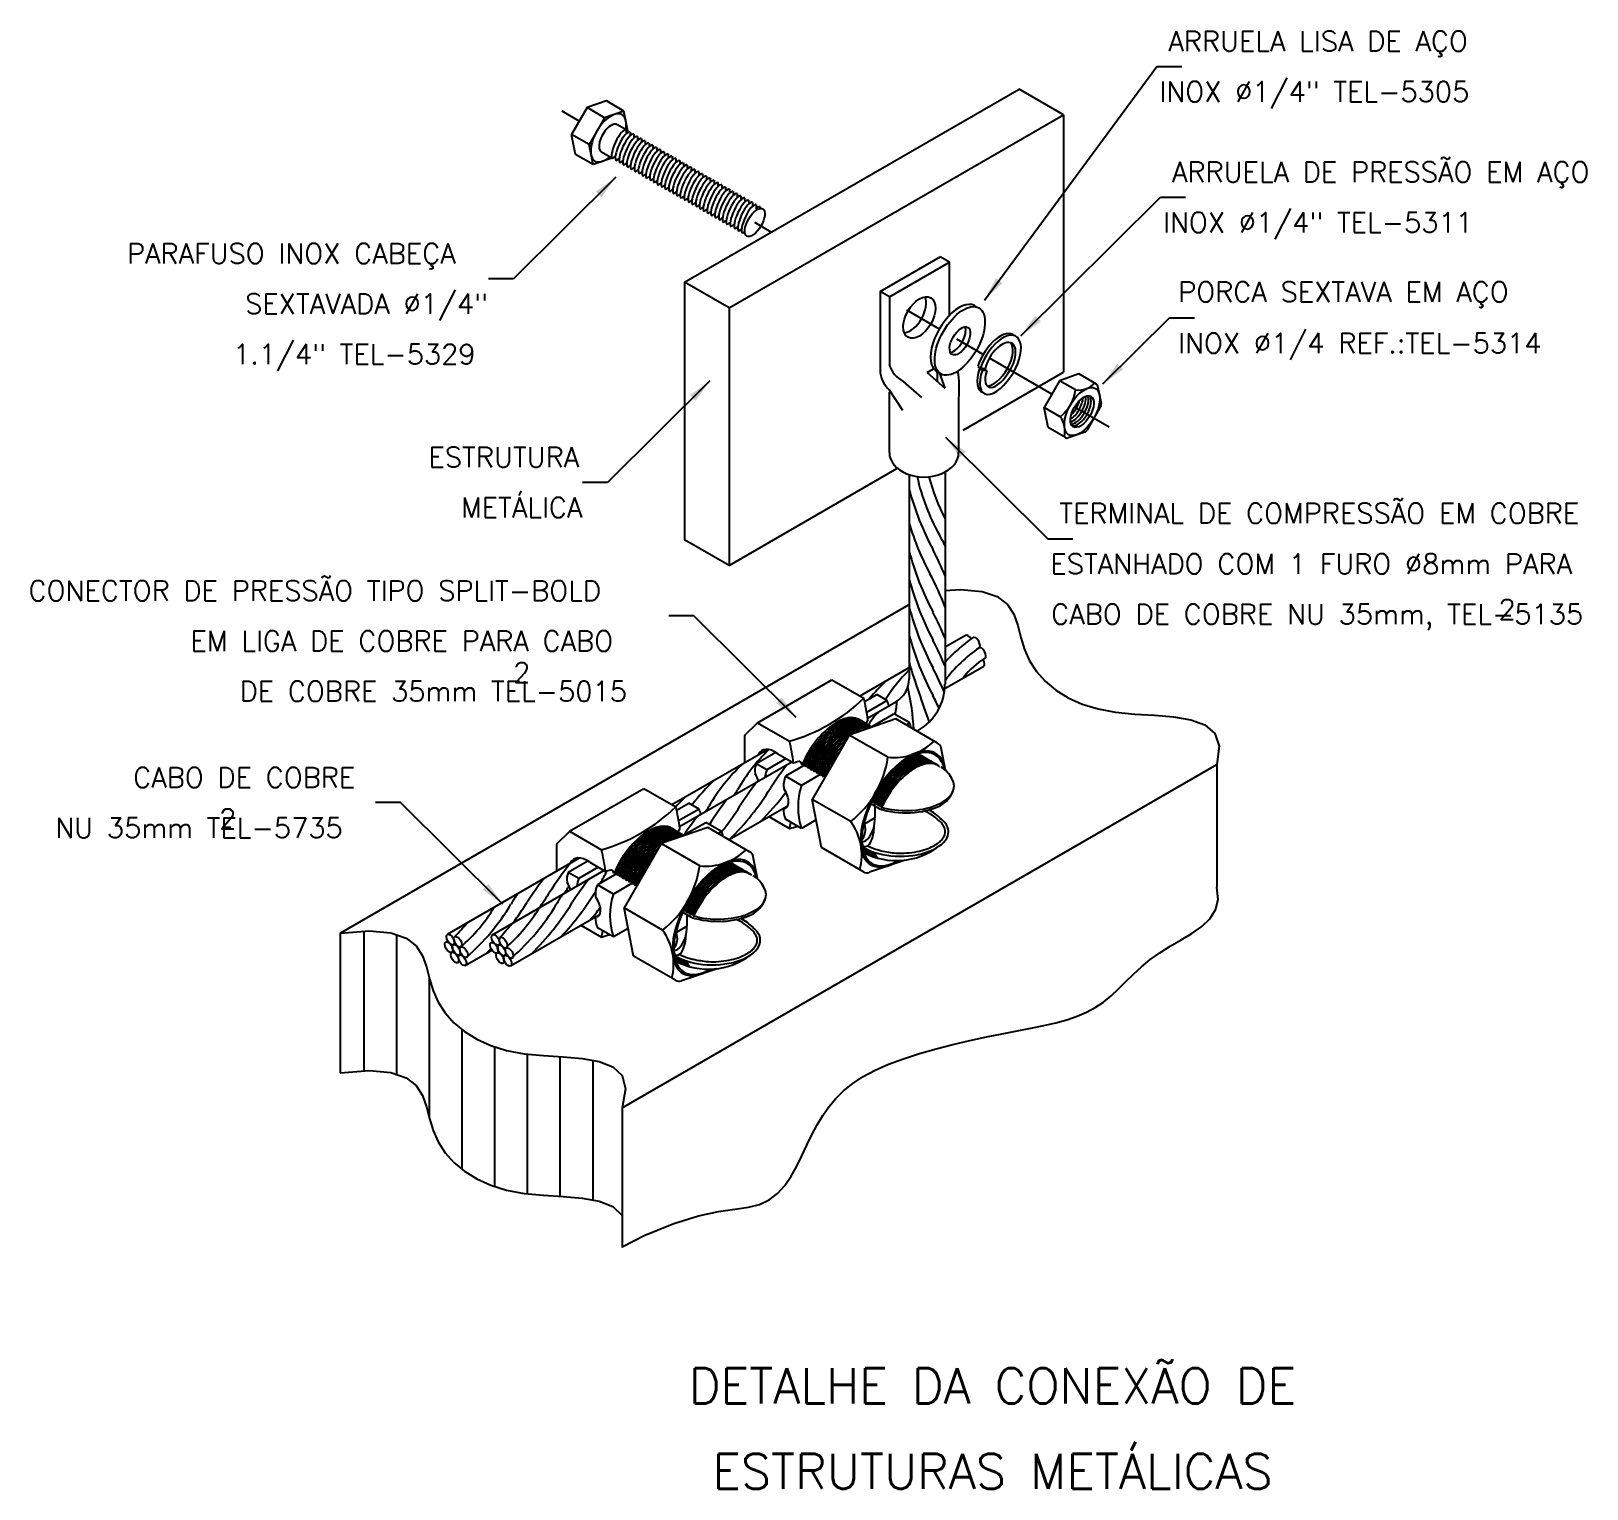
# Model space of a CAD drawing. Header units: millimetres. Extents: x -5480 to -5464.5, y -4632.8 to -4618.3.
import ezdxf
from ezdxf.enums import TextEntityAlignment as Align

# ---------------------------------------------------------------- set-up
doc = ezdxf.new("R2010")
doc.units = ezdxf.units.MM
doc.header["$LTSCALE"] = 10
doc.linetypes.add('DASHDOT2', pattern=[0.5, 0.25, -0.125, 0, -0.125])
doc.layers.add('Termotécnica', color=7, linetype='Continuous')
doc.styles.add('r140', font='romans.shx')
doc.styles.add('r80', font='romans.shx')

msp = doc.modelspace()

# ---------------------------------------------------------------- linework, layer by layer
at = {"layer": 'Termotécnica', "color": 2}
for p, q in [((-5470.528, -4620.957), (-5468.814, -4618.63)), ((-5468.814, -4618.63), (-5468.564, -4618.63)), ((-5473.516, -4620.778), (-5470.185, -4618.855)), ((-5469.741, -4619.111), (-5470.185, -4618.855)), ((-5474.486, -4619.04), (-5474.64, -4619.307)), ((-5474.294, -4618.974), (-5474.486, -4619.04)), ((-5474.312, -4619.141), (-5474.486, -4619.04)), ((-5474.119, -4619.074), (-5474.312, -4619.141)), ((-5474.119, -4619.074), (-5474.294, -4618.974)), ((-5474.081, -4619.274), (-5474.119, -4619.074)), ((-5473.072, -4621.034), (-5469.741, -4619.111)), ((-5469.741, -4619.111), (-5469.741, -4621.675)), ((-5474.312, -4619.141), (-5474.465, -4619.407)), ((-5474.097, -4619.261), (-5474.183, -4619.211)), ((-5474.096, -4619.261), (-5474.096, -4619.299)), ((-5474.081, -4619.274), (-5474.095, -4619.298)), ((-5474.465, -4619.407), (-5474.64, -4619.307)), ((-5474.601, -4619.507), (-5474.64, -4619.307)), ((-5474.427, -4619.607), (-5474.465, -4619.407)), ((-5474.058, -4619.283), (-5474.058, -4619.321)), ((-5474.02, -4619.305), (-5474.02, -4619.343)), ((-5473.983, -4619.327), (-5473.983, -4619.365)), ((-5473.945, -4619.349), (-5473.945, -4619.387)), ((-5473.907, -4619.371), (-5473.907, -4619.409)), ((-5473.869, -4619.393), (-5473.869, -4619.431)), ((-5473.831, -4619.415), (-5473.831, -4619.453)), ((-5474.427, -4619.607), (-5474.601, -4619.507)), ((-5474.239, -4619.542), (-5474.427, -4619.607)), ((-5474.232, -4619.547), (-5474.341, -4619.484)), ((-5474.232, -4619.547), (-5474.205, -4619.526)), ((-5474.195, -4619.569), (-5474.167, -4619.548)), ((-5474.157, -4619.591), (-5474.129, -4619.57)), ((-5473.793, -4619.437), (-5473.793, -4619.475)), ((-5473.755, -4619.459), (-5473.754, -4619.497)), ((-5473.717, -4619.48), (-5473.716, -4619.519)), ((-5473.679, -4619.502), (-5473.678, -4619.541)), ((-5473.64, -4619.525), (-5473.64, -4619.563)), ((-5473.602, -4619.547), (-5473.602, -4619.585)), ((-5473.564, -4619.568), (-5473.564, -4619.607)), ((-5474.2, -4619.733), (-5475.218, -4620.745)), ((-5474.12, -4619.613), (-5474.092, -4619.592)), ((-5474.081, -4619.635), (-5474.054, -4619.614)), ((-5474.044, -4619.657), (-5474.016, -4619.636)), ((-5474.005, -4619.679), (-5473.977, -4619.658)), ((-5473.964, -4619.699), (-5473.936, -4619.678)), ((-5473.926, -4619.721), (-5473.898, -4619.7)), ((-5473.888, -4619.744), (-5473.86, -4619.722)), ((-5473.526, -4619.59), (-5473.526, -4619.629)), ((-5473.488, -4619.612), (-5473.488, -4619.651)), ((-5473.45, -4619.634), (-5473.45, -4619.673)), ((-5473.412, -4619.656), (-5473.412, -4619.695)), ((-5473.374, -4619.678), (-5473.374, -4619.717)), ((-5473.336, -4619.7), (-5473.335, -4619.739)), ((-5473.298, -4619.722), (-5473.297, -4619.761)), ((-5473.85, -4619.766), (-5473.822, -4619.744)), ((-5473.812, -4619.787), (-5473.785, -4619.766)), ((-5473.777, -4619.811), (-5473.749, -4619.79)), ((-5473.738, -4619.832), (-5473.711, -4619.812)), ((-5473.701, -4619.855), (-5473.673, -4619.833)), ((-5473.663, -4619.877), (-5473.635, -4619.855)), ((-5473.621, -4619.897), (-5473.593, -4619.875)), ((-5473.26, -4619.744), (-5473.259, -4619.783)), ((-5473.221, -4619.766), (-5473.221, -4619.805)), ((-5473.183, -4619.787), (-5473.183, -4619.827)), ((-5473.145, -4619.809), (-5473.145, -4619.849)), ((-5473.107, -4619.831), (-5473.107, -4619.871)), ((-5473.069, -4619.853), (-5473.069, -4619.893)), ((-5473.031, -4619.875), (-5473.031, -4619.915)), ((-5473.583, -4619.919), (-5473.555, -4619.897)), ((-5473.546, -4619.941), (-5473.517, -4619.92)), ((-5473.507, -4619.963), (-5473.479, -4619.942)), ((-5473.469, -4619.984), (-5473.442, -4619.963)), ((-5473.431, -4620.006), (-5473.404, -4619.985)), ((-5473.393, -4620.028), (-5473.366, -4620.007)), ((-5473.355, -4620.05), (-5473.327, -4620.029)), ((-5473.317, -4620.072), (-5473.289, -4620.051)), ((-5472.993, -4619.897), (-5472.993, -4619.937)), ((-5472.955, -4619.919), (-5472.955, -4619.959)), ((-5472.917, -4619.941), (-5472.916, -4619.981)), ((-5472.877, -4619.961), (-5472.876, -4620)), ((-5472.84, -4619.984), (-5472.84, -4620.024)), ((-5472.802, -4620.005), (-5472.802, -4620.045)), ((-5472.764, -4620.027), (-5472.764, -4620.041)), ((-5470.167, -4621.313), (-5468.777, -4619.932)), ((-5468.777, -4619.932), (-5468.527, -4619.932)), ((-5473.279, -4620.094), (-5473.251, -4620.073)), ((-5473.241, -4620.116), (-5473.213, -4620.095)), ((-5473.202, -4620.138), (-5473.175, -4620.117)), ((-5473.165, -4620.161), (-5473.137, -4620.139)), ((-5473.127, -4620.183), (-5473.099, -4620.161)), ((-5473.088, -4620.205), (-5473.061, -4620.183)), ((-5473.048, -4620.225), (-5473.02, -4620.203)), ((-5473.01, -4620.247), (-5472.982, -4620.225)), ((-5472.974, -4620.269), (-5472.946, -4620.248)), ((-5472.936, -4620.291), (-5472.923, -4620.281)), ((-5475.218, -4620.745), (-5475.468, -4620.745)), ((-5473.516, -4620.778), (-5473.516, -4623.342)), ((-5473.072, -4621.034), (-5473.516, -4620.778)), ((-5473.072, -4621.034), (-5473.072, -4623.598)), ((-5469.349, -4621.789), (-5468.688, -4621.132)), ((-5468.688, -4621.132), (-5468.438, -4621.132)), ((-5470.742, -4622.253), (-5469.741, -4621.675)), ((-5470.594, -4621.616), (-5470.566, -4621.632)), ((-5470.577, -4621.637), (-5470.55, -4621.653)), ((-5470.577, -4621.637), (-5470.534, -4621.641)), ((-5470.566, -4621.632), (-5470.523, -4621.636)), ((-5470.55, -4621.653), (-5470.507, -4621.657)), ((-5470.534, -4621.641), (-5470.507, -4621.657)), ((-5469.588, -4621.692), (-5469.781, -4621.759)), ((-5469.414, -4621.793), (-5469.588, -4621.692)), ((-5473.263, -4621.76), (-5474.281, -4622.772)), ((-5471.476, -4622.474), (-5471.476, -4621.872)), ((-5469.781, -4621.759), (-5469.934, -4622.025)), ((-5469.621, -4621.851), (-5469.781, -4621.759)), ((-5469.365, -4621.989), (-5469.399, -4621.814)), ((-5470.785, -4622.474), (-5470.785, -4621.932)), ((-5469.774, -4622.118), (-5469.934, -4622.025)), ((-5469.896, -4622.225), (-5469.934, -4622.025)), ((-5469.369, -4622.01), (-5469.511, -4622.256)), ((-5470.916, -4622.321), (-5469.898, -4623.333)), ((-5469.722, -4622.326), (-5469.896, -4622.225)), ((-5469.528, -4622.27), (-5469.696, -4622.328)), ((-5473.072, -4623.598), (-5471.401, -4622.634)), ((-5470.921, -4622.662), (-5470.921, -4624.779)), ((-5474.281, -4622.772), (-5474.531, -4622.772)), ((-5471.279, -4622.696), (-5471.279, -4624.726)), ((-5473.072, -4623.598), (-5473.516, -4623.342)), ((-5469.898, -4623.333), (-5469.648, -4623.333)), ((-5476.946, -4627.258), (-5471.279, -4623.986)), ((-5473.423, -4624.1), (-5473.673, -4624.1)), ((-5472.405, -4625.112), (-5473.423, -4624.1)), ((-5470.921, -4624.409), (-5470.717, -4624.291)), ((-5471.768, -4624.898), (-5471.279, -4624.616)), ((-5470.923, -4624.823), (-5470.536, -4624.6)), ((-5472.788, -4625.164), (-5472.048, -4624.737)), ((-5472.048, -4624.737), (-5471.73, -4624.92)), ((-5471.693, -4625.118), (-5471.413, -4624.957)), ((-5472.917, -4625.291), (-5472.786, -4625.162)), ((-5471.69, -4625.136), (-5471.71, -4625.173)), ((-5472.917, -4625.294), (-5472.917, -4625.562)), ((-5472.788, -4625.164), (-5472.47, -4625.348)), ((-5471.202, -4625.249), (-5471.188, -4625.241)), ((-5473.641, -4625.979), (-5472.688, -4625.43)), ((-5472.587, -4625.473), (-5472.43, -4625.563)), ((-5474.135, -4628.998), (-5468.214, -4625.579)), ((-5473.565, -4626.199), (-5472.447, -4625.554)), ((-5472.355, -4625.56), (-5472.378, -4625.547)), ((-5472.345, -4625.582), (-5472.355, -4625.56)), ((-5472.324, -4625.578), (-5472.345, -4625.582)), ((-5472.315, -4625.6), (-5472.324, -4625.578)), ((-5472.294, -4625.596), (-5472.315, -4625.6)), ((-5472.284, -4625.618), (-5472.294, -4625.596)), ((-5472.263, -4625.614), (-5472.284, -4625.618)), ((-5472.254, -4625.636), (-5472.263, -4625.614)), ((-5468.214, -4625.579), (-5468.214, -4626.801)), ((-5472.233, -4625.632), (-5472.254, -4625.636)), ((-5472.223, -4625.654), (-5472.233, -4625.632)), ((-5472.202, -4625.65), (-5472.223, -4625.654)), ((-5472.192, -4625.671), (-5472.202, -4625.65)), ((-5472.171, -4625.668), (-5472.192, -4625.671)), ((-5472.162, -4625.689), (-5472.171, -4625.668)), ((-5472.141, -4625.686), (-5472.162, -4625.689)), ((-5472.131, -4625.707), (-5472.141, -4625.686)), ((-5472.116, -4625.704), (-5472.131, -4625.707)), ((-5474.66, -4626.245), (-5473.92, -4625.818)), ((-5473.92, -4625.818), (-5473.603, -4626.001)), ((-5476.344, -4625.959), (-5476.594, -4625.959)), ((-5475.326, -4626.971), (-5476.344, -4625.959)), ((-5473.071, -4626.328), (-5472.484, -4625.989)), ((-5471.575, -4626.021), (-5471.67, -4625.965)), ((-5471.647, -4625.959), (-5471.654, -4625.943)), ((-5471.626, -4625.955), (-5471.647, -4625.959)), ((-5471.616, -4625.977), (-5471.626, -4625.955)), ((-5471.596, -4625.973), (-5471.616, -4625.977)), ((-5471.585, -4625.993), (-5471.596, -4625.973)), ((-5471.565, -4625.991), (-5471.585, -4625.993)), ((-5471.556, -4626.004), (-5471.565, -4625.991)), ((-5474.789, -4626.372), (-5474.659, -4626.243)), ((-5474.66, -4626.245), (-5474.343, -4626.429)), ((-5473.562, -4626.216), (-5473.583, -4626.254)), ((-5472.675, -4626.099), (-5472.47, -4626.218)), ((-5474.79, -4626.375), (-5474.79, -4626.643)), ((-5471.727, -4626.41), (-5471.744, -4626.4)), ((-5471.68, -4626.398), (-5471.693, -4626.39)), ((-5475.877, -4627.271), (-5474.562, -4626.511)), ((-5474.459, -4626.554), (-5474.303, -4626.644)), ((-5475.427, -4627.275), (-5474.319, -4626.635)), ((-5474.227, -4626.641), (-5474.25, -4626.628)), ((-5474.218, -4626.663), (-5474.227, -4626.641)), ((-5474.197, -4626.659), (-5474.218, -4626.663)), ((-5474.187, -4626.681), (-5474.197, -4626.659)), ((-5474.166, -4626.677), (-5474.187, -4626.681)), ((-5474.156, -4626.699), (-5474.166, -4626.677)), ((-5474.136, -4626.695), (-5474.157, -4626.699)), ((-5474.126, -4626.717), (-5474.136, -4626.695)), ((-5474.105, -4626.713), (-5474.126, -4626.717)), ((-5474.095, -4626.735), (-5474.105, -4626.713)), ((-5474.075, -4626.731), (-5474.096, -4626.735)), ((-5474.065, -4626.752), (-5474.074, -4626.731)), ((-5474.044, -4626.749), (-5474.065, -4626.752)), ((-5474.034, -4626.77), (-5474.044, -4626.749)), ((-5474.013, -4626.767), (-5474.034, -4626.77)), ((-5474.003, -4626.788), (-5474.013, -4626.767)), ((-5473.988, -4626.785), (-5474.003, -4626.788)), ((-5475.248, -4627.585), (-5474.357, -4627.07)), ((-5473.447, -4627.102), (-5473.542, -4627.046)), ((-5473.52, -4627.04), (-5473.527, -4627.024)), ((-5473.499, -4627.036), (-5473.52, -4627.04)), ((-5473.489, -4627.058), (-5473.499, -4627.036)), ((-5473.468, -4627.054), (-5473.489, -4627.058)), ((-5473.458, -4627.074), (-5473.468, -4627.054)), ((-5473.437, -4627.072), (-5473.458, -4627.074)), ((-5473.428, -4627.085), (-5473.437, -4627.072)), ((-5476.946, -4627.258), (-5476.946, -4628.649)), ((-5474.548, -4627.18), (-5474.343, -4627.299)), ((-5475.699, -4627.58), (-5475.434, -4627.428)), ((-5473.599, -4627.491), (-5473.616, -4627.481)), ((-5473.552, -4627.479), (-5473.566, -4627.471)), ((-5474.135, -4628.998), (-5474.135, -4630.388))]:
    msp.add_line(p, q, dxfattribs=at)
at = {"layer": 'Termotécnica', "color": 1, "linetype": 'DASHDOT2'}
for p, q in [((-5474.564, -4619.175), (-5474.733, -4619.077)), ((-5472.652, -4620.279), (-5472.816, -4620.184)), ((-5470.978, -4621.246), (-5471.302, -4621.058)), ((-5470.541, -4621.497), (-5470.804, -4621.345)), ((-5469.858, -4621.892), (-5470.479, -4621.533)), ((-5469.288, -4622.221), (-5469.633, -4622.022))]:
    msp.add_line(p, q, dxfattribs=at)
at = {"layer": 'Termotécnica', "color": 2, "ltscale": 1.6}
for p, q in [((-5471.569, -4620.872), (-5470.969, -4620.526)), ((-5471.476, -4620.925), (-5470.877, -4620.579)), ((-5470.877, -4620.579), (-5470.969, -4620.526)), ((-5470.877, -4621.109), (-5470.877, -4620.579)), ((-5471.476, -4620.925), (-5471.569, -4620.872)), ((-5471.569, -4620.872), (-5471.569, -4621.652)), ((-5471.476, -4620.925), (-5471.476, -4621.599)), ((-5471.101, -4621.679), (-5471.035, -4621.641)), ((-5471.101, -4621.679), (-5470.925, -4621.833)), ((-5470.98, -4621.679), (-5470.925, -4621.833)), ((-5471.479, -4621.85), (-5471.344, -4622.051)), ((-5471.338, -4621.766), (-5471.156, -4621.926))]:
    msp.add_line(p, q, dxfattribs=at)
at = {"layer": 'Termotécnica', "color": 1}
for p, q in [((-5471.001, -4621.669), (-5471.001, -4621.766)), ((-5471.723, -4624.953), (-5471.602, -4624.883)), ((-5471.498, -4624.943), (-5471.702, -4625.061)), ((-5471.498, -4624.943), (-5471.602, -4624.883)), ((-5471.413, -4625.127), (-5471.875, -4625.287)), ((-5471.655, -4625.204), (-5471.432, -4625.075)), ((-5471.273, -4625.166), (-5471.432, -4625.075)), ((-5470.996, -4625.367), (-5471.413, -4625.127)), ((-5471.875, -4625.287), (-5472.244, -4625.927)), ((-5471.492, -4625.508), (-5471.875, -4625.287)), ((-5471.273, -4625.166), (-5471.309, -4625.187)), ((-5472.605, -4625.461), (-5472.801, -4625.573)), ((-5470.918, -4625.635), (-5470.96, -4625.417)), ((-5472.697, -4625.634), (-5472.801, -4625.573)), ((-5472.502, -4625.521), (-5472.697, -4625.634)), ((-5472.32, -4625.587), (-5472.51, -4625.697)), ((-5472.351, -4625.789), (-5472.51, -4625.697)), ((-5472.165, -4625.681), (-5472.351, -4625.789)), ((-5471.861, -4626.148), (-5472.244, -4625.927)), ((-5472.152, -4626.407), (-5472.244, -4625.927)), ((-5473.596, -4626.034), (-5473.474, -4625.964)), ((-5473.37, -4626.024), (-5473.574, -4626.142)), ((-5473.37, -4626.024), (-5473.474, -4625.964)), ((-5471.619, -4625.995), (-5471.62, -4626.11)), ((-5473.285, -4626.208), (-5473.747, -4626.368)), ((-5473.528, -4626.285), (-5473.304, -4626.156)), ((-5473.146, -4626.247), (-5473.304, -4626.156)), ((-5472.868, -4626.448), (-5473.285, -4626.208)), ((-5473.146, -4626.247), (-5473.181, -4626.268)), ((-5472.351, -4626.216), (-5472.51, -4626.125)), ((-5472.205, -4626.132), (-5472.351, -4626.216)), ((-5471.725, -4626.171), (-5471.62, -4626.11)), ((-5473.747, -4626.368), (-5474.117, -4627.008)), ((-5473.364, -4626.589), (-5473.747, -4626.368)), ((-5471.742, -4626.347), (-5471.757, -4626.336)), ((-5474.478, -4626.542), (-5474.673, -4626.654)), ((-5472.79, -4626.716), (-5472.832, -4626.498)), ((-5471.735, -4626.648), (-5472.152, -4626.407)), ((-5471.32, -4626.532), (-5471.674, -4626.653)), ((-5474.569, -4626.715), (-5474.673, -4626.654)), ((-5474.375, -4626.602), (-5474.569, -4626.715)), ((-5474.193, -4626.668), (-5474.382, -4626.778)), ((-5474.224, -4626.87), (-5474.382, -4626.778)), ((-5474.038, -4626.762), (-5474.224, -4626.87)), ((-5474.024, -4627.488), (-5474.117, -4627.008)), ((-5473.734, -4627.229), (-5474.117, -4627.008)), ((-5473.492, -4627.076), (-5473.492, -4627.191)), ((-5476.71, -4627.241), (-5476.71, -4628.632)), ((-5476.385, -4627.275), (-5476.385, -4628.666)), ((-5474.224, -4627.297), (-5474.382, -4627.206)), ((-5474.077, -4627.213), (-5474.224, -4627.297)), ((-5473.598, -4627.252), (-5473.492, -4627.191)), ((-5473.615, -4627.428), (-5473.629, -4627.417)), ((-5473.607, -4627.729), (-5474.024, -4627.488)), ((-5473.192, -4627.613), (-5473.546, -4627.734)), ((-5476.059, -4627.698), (-5476.059, -4629.089)), ((-5475.733, -4628.217), (-5475.733, -4629.607)), ((-5475.408, -4628.389), (-5475.408, -4629.779)), ((-5475.082, -4628.463), (-5475.082, -4629.853)), ((-5474.756, -4628.488), (-5474.756, -4629.879)), ((-5474.43, -4628.525), (-5474.43, -4629.915))]:
    msp.add_line(p, q, dxfattribs=at)
at = {"layer": 'Termotécnica', "color": 2}
for points in [[(-5470.921, -4623.849), (-5470.766, -4623.838), (-5470.551, -4623.857), (-5470.401, -4623.909), (-5470.301, -4623.987), (-5470.238, -4624.085), (-5470.197, -4624.197), (-5470.166, -4624.315), (-5470.131, -4624.434), (-5470.08, -4624.548), (-5470.011, -4624.654), (-5469.924, -4624.751), (-5469.819, -4624.839), (-5469.696, -4624.915), (-5469.556, -4624.978), (-5469.398, -4625.027), (-5469.223, -4625.06), (-5469.032, -4625.079), (-5468.836, -4625.09), (-5468.646, -4625.105), (-5468.475, -4625.134), (-5468.334, -4625.185), (-5468.236, -4625.27), (-5468.191, -4625.398), (-5468.214, -4625.579)], [(-5474.135, -4630.383), (-5473.917, -4630.271), (-5473.622, -4630.149), (-5473.378, -4630.074), (-5473.178, -4630.031), (-5473.014, -4630.008), (-5472.88, -4629.989), (-5472.768, -4629.962), (-5472.672, -4629.915), (-5472.589, -4629.851), (-5472.518, -4629.771), (-5472.455, -4629.679), (-5472.399, -4629.579), (-5472.347, -4629.475), (-5472.297, -4629.369), (-5472.248, -4629.266), (-5472.196, -4629.168), (-5472.14, -4629.075), (-5472.079, -4628.988), (-5472.009, -4628.906), (-5471.931, -4628.829), (-5471.84, -4628.756), (-5471.737, -4628.688), (-5471.618, -4628.625), (-5471.483, -4628.565), (-5471.335, -4628.51), (-5471.176, -4628.459), (-5471.011, -4628.411), (-5470.843, -4628.368), (-5470.674, -4628.328), (-5470.51, -4628.292), (-5470.352, -4628.26), (-5470.204, -4628.231), (-5470.067, -4628.205), (-5469.939, -4628.178), (-5469.82, -4628.151), (-5469.709, -4628.121), (-5469.607, -4628.087), (-5469.513, -4628.047), (-5469.426, -4628), (-5469.345, -4627.945), (-5469.269, -4627.882), (-5469.196, -4627.814), (-5469.122, -4627.742), (-5469.046, -4627.668), (-5468.966, -4627.595), (-5468.88, -4627.523), (-5468.784, -4627.454), (-5468.679, -4627.389), (-5468.569, -4627.327), (-5468.463, -4627.263), (-5468.366, -4627.194), (-5468.285, -4627.116), (-5468.229, -4627.027), (-5468.202, -4626.923), (-5468.214, -4626.801)], [(-5476.946, -4627.258), (-5476.654, -4627.237), (-5476.44, -4627.256), (-5476.289, -4627.308), (-5476.189, -4627.387), (-5476.126, -4627.485), (-5476.086, -4627.596), (-5476.055, -4627.715), (-5476.019, -4627.834), (-5475.968, -4627.948), (-5475.899, -4628.054), (-5475.812, -4628.151), (-5475.707, -4628.238), (-5475.585, -4628.314), (-5475.444, -4628.377), (-5475.287, -4628.426), (-5475.111, -4628.46), (-5474.921, -4628.478), (-5474.725, -4628.49), (-5474.536, -4628.506), (-5474.367, -4628.536), (-5474.23, -4628.589), (-5474.138, -4628.677), (-5474.102, -4628.81), (-5474.135, -4628.998)], [(-5476.946, -4628.649), (-5476.654, -4628.628), (-5476.44, -4628.647), (-5476.289, -4628.699), (-5476.189, -4628.777), (-5476.126, -4628.876), (-5476.086, -4628.987), (-5476.055, -4629.106), (-5476.019, -4629.225), (-5475.968, -4629.338), (-5475.899, -4629.445), (-5475.812, -4629.542), (-5475.707, -4629.629), (-5475.585, -4629.705), (-5475.444, -4629.768), (-5475.287, -4629.817), (-5475.111, -4629.85), (-5474.921, -4629.869), (-5474.725, -4629.881), (-5474.536, -4629.897), (-5474.367, -4629.926), (-5474.23, -4629.98), (-5474.135, -4630.071)]]:
    msp.add_lwpolyline(points, dxfattribs=at)
at = {"layer": 'Termotécnica', "color": 2, "ltscale": 1.6}
for centre, start, end in [((-5471.206, -4621.516), 197.037, 242.1272), ((-5471.286, -4621.643), 181.9565, 227.0468)]:
    msp.add_arc(centre, 0.283, start, end, dxfattribs=at)
at = {"layer": 'Termotécnica', "color": 2}
for centre, radius, start, end in [((-5471.801, -4621.832), 1.021, 354.3826, 9.5544), ((-5470.027, -4621.794), 0.41, 307.9752, 352.0031), ((-5469.595, -4621.614), 0.238, 263.8935, 314.4182), ((-5469.429, -4621.82), 0.0308, 10.8835, 60), ((-5469.396, -4621.994), 0.0308, 330, 10.8835), ((-5469.966, -4622.258), 0.238, 345.499, 36.1892), ((-5469.706, -4622.299), 0.0308, 240, 289.1154), ((-5469.538, -4622.241), 0.0308, 289.1154, 330), ((-5471.546, -4624.726), 0.267, 300, 360), ((-5471.455, -4624.779), 0.533, 300, 0), ((-5472.946, -4623.669), 1.745, 285.8241, 314.1759), ((-5473.482, -4625.355), 1.805, 6.9569, 13.9344), ((-5474.224, -4625.783), 1.807, 6.984, 13.9344), ((-5472.907, -4623.883), 1.746, 285.8241, 287.6369), ((-5471.1, -4625.842), 0.274, 26.4242, 59.497), ((-5471.097, -4625.748), 0.273, 297.3192, 339.4448), ((-5474.818, -4624.75), 1.745, 285.8241, 314.1759), ((-5475.354, -4626.436), 1.805, 6.984, 13.9344), ((-5471.425, -4626.634), 0.665, 47.8924, 63.0928), ((-5471.378, -4626.571), 0.614, 46.866, 61.3786), ((-5474.224, -4625.783), 1.807, 346.0656, 348.0801), ((-5472.946, -4624.538), 1.746, 285.8241, 288.5405), ((-5471.407, -4625.837), 0.7, 242.6705, 306.7217), ((-5476.096, -4626.864), 1.807, 6.984, 13.9344), ((-5474.779, -4624.964), 1.746, 285.8241, 287.6369), ((-5472.972, -4626.923), 0.274, 26.4242, 59.497), ((-5472.969, -4626.829), 0.273, 297.3192, 339.4448), ((-5473.297, -4627.715), 0.665, 47.8924, 63.0928), ((-5473.25, -4627.652), 0.614, 46.866, 61.3786), ((-5476.096, -4626.864), 1.807, 346.0656, 348.0801), ((-5474.819, -4625.619), 1.746, 285.8241, 288.5405), ((-5473.279, -4626.918), 0.7, 242.6705, 306.7217)]:
    msp.add_arc(centre, radius, start, end, dxfattribs=at)
at = {"layer": 'Termotécnica', "color": 1}
for centre, radius, start, end in [((-5468.603, -4622.134), 2.767, 194.7103, 208.2103), ((-5469.08, -4622.236), 2.173, 192.7137, 209.117), ((-5469.398, -4622.304), 1.733, 193.7305, 208.5956), ((-5468.637, -4622.377), 2.762, 196.8877, 208.1717), ((-5472.828, -4624.333), 2.122, 26.0117, 29.3417), ((-5468.606, -4622.757), 2.763, 194.6647, 208.2103), ((-5474.091, -4625.016), 3.432, 22.5428, 27.3042), ((-5468.606, -4623.035), 2.763, 194.6647, 208.2103), ((-5473.531, -4624.994), 2.788, 20.6074, 28.0944), ((-5468.606, -4623.313), 2.763, 194.6647, 208.2103), ((-5474.086, -4625.635), 3.426, 22.5428, 27.3042), ((-5468.606, -4623.591), 2.763, 194.6647, 208.2103), ((-5474.086, -4625.913), 3.426, 22.5428, 27.3042), ((-5469.555, -4625.841), 1.873, 125.5176, 136.855), ((-5469.811, -4625.569), 1.384, 123.8813, 143.3219), ((-5470.137, -4625.167), 0.752, 120.9836, 142.8263), ((-5469.952, -4625.945), 1.862, 135.4624, 147.0695), ((-5460.296, -4621.16), 11.5, 197.238, 200.3406), ((-5474.086, -4626.191), 3.426, 22.8236, 27.3042), ((-5470.238, -4626.11), 1.862, 132.9609, 140.423), ((-5473.711, -4625.353), 2.48, 2.7756, 12.7426), ((-5472.008, -4625.11), 0.537, 12.0702, 18.1051), ((-5472.839, -4624.827), 1.445, 349.7866, 355.4159), ((-5474.086, -4626.468), 3.426, 24.974, 27.3042), ((-5471.275, -4625.399), 0.46, 130.6219, 152.5935), ((-5471.927, -4625.38), 0.687, 13.8536, 18.1051), ((-5471.379, -4626.768), 1.862, 134.1176, 149.8631), ((-5471.431, -4624.938), 0.573, 263.8935, 314.4196), ((-5471.033, -4625.431), 0.0739, 10.8846, 60), ((-5471.664, -4626.933), 1.862, 132.9609, 149.8631), ((-5472.652, -4625.641), 0.163, 155.4774, 191.4741), ((-5469.776, -4627.666), 3.426, 142.5428, 147.3042), ((-5472.468, -4625.371), 0.986, 307.9752, 352.0031), ((-5471.949, -4627.098), 1.862, 132.9609, 143.2243), ((-5470.078, -4627.84), 3.426, 142.5428, 147.3042), ((-5472.409, -4625.738), 0.306, 160.0497, 174.3504), ((-5472.317, -4625.784), 0.212, 155.5864, 191.3137), ((-5472.234, -4627.263), 1.862, 132.9609, 137.3342), ((-5470.374, -4628.011), 3.426, 142.5428, 147.6254), ((-5475.008, -4624.36), 2.763, 314.6647, 328.2103), ((-5474.562, -4624.93), 1.814, 328.2738, 330.1267), ((-5474.706, -4624.186), 2.763, 314.6647, 322.7987), ((-5471.697, -4626.002), 0.688, 161.8949, 198.1051), ((-5473.88, -4626.191), 0.537, 12.0702, 18.1051), ((-5474.847, -4625.095), 1.814, 328.2738, 330.1267), ((-5475.31, -4624.534), 2.763, 321.5518, 328.2103), ((-5472.305, -4626.035), 0.224, 175.3313, 203.5925), ((-5470.671, -4628.183), 3.426, 142.5428, 146.2805), ((-5473.799, -4626.461), 0.687, 13.8536, 18.1051), ((-5472.322, -4626.485), 0.571, 345.499, 36.1918), ((-5471.872, -4626.229), 0.158, 317.1076, 21.3624), ((-5471.925, -4626.125), 0.305, 321.3212, 2.7333), ((-5471.962, -4626.205), 0.334, 332.7069, 1.9672), ((-5471.746, -4626.276), 0.072, 273.0434, 328.3427), ((-5471.721, -4626.336), 0.0603, 270.1402, 338.8672), ((-5473.068, -4627.744), 1.862, 139.5621, 140.3065), ((-5473.304, -4626.019), 0.573, 263.8935, 314.4196), ((-5472.905, -4626.512), 0.0739, 10.8846, 60), ((-5472.5, -4628.329), 2.783, 140.6074, 148.0944), ((-5474.525, -4626.722), 0.163, 155.4774, 191.4741), ((-5476.755, -4625.408), 2.757, 330.6066, 333.4539), ((-5474.341, -4626.452), 0.986, 307.9752, 352.0031), ((-5471.698, -4626.584), 0.0739, 240, 289.1154), ((-5473.421, -4628.051), 2.118, 146.0117, 149.3417), ((-5472.2, -4628.802), 3.426, 142.5428, 147.3042), ((-5477.205, -4625.404), 2.757, 324.4914, 328.1717), ((-5476.755, -4625.408), 2.757, 316.8478, 328.6585), ((-5476.251, -4625.906), 1.814, 328.2738, 330.1267), ((-5473.068, -4627.744), 1.862, 149.0862, 149.8631), ((-5471.75, -4628.806), 3.426, 142.5428, 147.3042), ((-5474.282, -4626.819), 0.306, 160.0497, 174.3504), ((-5474.19, -4626.865), 0.212, 155.5864, 191.3137), ((-5476.888, -4626.099), 1.731, 311.4044, 328.5956), ((-5477.106, -4625.857), 2.17, 310.883, 329.117), ((-5476.438, -4626.103), 1.731, 311.4044, 328.5956), ((-5476.655, -4625.861), 2.17, 310.883, 329.117), ((-5477.432, -4625.496), 2.763, 323.0054, 328.2103), ((-5476.982, -4625.499), 2.763, 314.6647, 328.2103), ((-5472.971, -4628.055), 2.118, 146.0117, 149.3417), ((-5475.801, -4625.91), 1.814, 317.7828, 323.0098), ((-5473.57, -4627.083), 0.688, 161.8949, 198.1051), ((-5478.033, -4625.197), 3.062, 316.7715, 320.1887), ((-5477.583, -4625.201), 3.062, 316.7715, 320.1887), ((-5474.178, -4627.116), 0.224, 175.3313, 203.5925), ((-5474.195, -4627.566), 0.571, 345.499, 36.1918), ((-5473.745, -4627.31), 0.158, 317.1076, 21.3624), ((-5473.797, -4627.206), 0.305, 321.3212, 2.7333), ((-5473.835, -4627.286), 0.334, 332.7069, 1.9672), ((-5477.432, -4625.496), 2.763, 314.7103, 316.0743), ((-5473.618, -4627.357), 0.072, 273.0434, 328.3427), ((-5473.594, -4627.417), 0.0603, 270.1402, 338.8672), ((-5473.57, -4627.665), 0.0739, 240, 289.1154)]:
    msp.add_arc(centre, radius, start, end, dxfattribs=at)
at = {"layer": 'Termotécnica', "color": 2}
for centre, major_axis, ratio, start_param, end_param in [((-5474.273, -4619.341), (0.134, 0.231), 0.500279, 5.346038, 10.360469), ((-5474.262, -4619.347), (0.079, 0.137), 0.500279, 6.283185, 9.424778), ((-5471.269, -4621.077), (-0.113, -0.196), 0.5774, 0.422608, 2.715828), ((-5470.403, -4621.577), (0.16, 0.276), 0.499695, 6.179029, 8.271564), ((-5470.376, -4621.593), (0.16, 0.276), 0.499695, 4.712389, 8.271556), ((-5470.376, -4621.593), (0.119, 0.207), 0.499999, 4.712389, 8.337575), ((-5470.403, -4621.577), (0.119, 0.207), 0.499999, 4.712389, 6.152357), ((-5470.392, -4621.583), (0.167, 0.288), 0.440757, 2.002135, 3.259858), ((-5470.365, -4621.599), (0.167, 0.288), 0.440757, 2.001855, 4.712389), ((-5470.365, -4621.599), (0.127, 0.22), 0.420785, 2.069209, 4.712389), ((-5470.392, -4621.583), (0.127, 0.22), 0.420785, 3.285745, 4.712389), ((-5470.687, -4624.347), (-0.0299, 0.0519), 0.509483, 4.765756, 6.283185), ((-5470.613, -4624.368), (-0.0299, 0.0519), 0.509483, 3.143946, 6.283185), ((-5470.554, -4624.471), (-0.0299, 0.0519), 0.509483, 3.141593, 6.283185), ((-5470.568, -4624.55), (-0.0299, 0.0519), 0.509483, 3.141593, 4.693232), ((-5472.586, -4625.716), (-0.159, 0.275), 0.509483, 5.438574, 6.617471), ((-5471.342, -4626.04), (0.321, 0.556), 0.500279, -0.498152, 1.725871), ((-5471.307, -4625.797), (0.476, 0.002), 0.509483, 4.157937, 6.597026), ((-5471.306, -4625.798), (0.497, 0.002), 0.529306, 4.139289, 5.448871), ((-5471.364, -4626.251), (0.476, 0.002), 0.509483, -2.437266, 0.576951), ((-5471.326, -4626.011), (-0.321, -0.556), 0.500279, -0.592139, 0.710524), ((-5474.458, -4626.797), (-0.159, 0.275), 0.509483, 5.438574, 6.617471), ((-5473.215, -4627.121), (0.321, 0.556), 0.500279, -0.498152, 1.725871), ((-5473.18, -4626.878), (0.476, 0.002), 0.509483, 4.157937, 6.597026), ((-5473.179, -4626.879), (0.497, 0.002), 0.529306, 4.139289, 5.448871), ((-5473.237, -4627.332), (0.476, 0.002), 0.509483, -2.437266, 0.576951), ((-5473.198, -4627.092), (-0.321, -0.556), 0.500279, -0.592139, 0.710524)]:
    msp.add_ellipse(centre, major_axis=major_axis, ratio=ratio, start_param=start_param, end_param=end_param, dxfattribs=at)
at = {"layer": 'Termotécnica', "color": 1}
for centre, major_axis, ratio, start_param, end_param in [((-5474.164, -4619.404), (0.067, 0.143), 0.281547, 0, 3.124318), ((-5474.127, -4619.426), (0.067, 0.143), 0.281547, 0, 3.124318), ((-5474.089, -4619.448), (0.067, 0.143), 0.281547, 0, 3.124318), ((-5474.052, -4619.471), (0.067, 0.143), 0.281547, 0, 3.124318), ((-5474.013, -4619.492), (0.067, 0.143), 0.281547, 0, 3.124318), ((-5473.976, -4619.514), (0.067, 0.143), 0.281547, 0, 3.124318), ((-5473.937, -4619.536), (0.067, 0.143), 0.281547, 0, 3.124318), ((-5473.898, -4619.557), (0.067, 0.143), 0.281547, 0, 3.124318), ((-5473.861, -4619.58), (0.067, 0.143), 0.281547, 0, 3.124318), ((-5473.823, -4619.602), (0.067, 0.143), 0.281547, 0, 3.124318), ((-5473.784, -4619.623), (0.067, 0.143), 0.281547, 0, 3.124318), ((-5473.746, -4619.645), (0.067, 0.143), 0.281547, 0, 3.124318), ((-5473.709, -4619.668), (0.067, 0.143), 0.281547, 0, 3.124318), ((-5473.67, -4619.689), (0.067, 0.143), 0.281547, 0, 3.124318), ((-5473.633, -4619.712), (0.067, 0.143), 0.281547, 0, 3.124318), ((-5473.595, -4619.734), (0.067, 0.143), 0.281547, 0, 3.124318), ((-5473.555, -4619.755), (0.067, 0.143), 0.281547, 0, 3.124318), ((-5473.518, -4619.778), (0.067, 0.143), 0.281547, 0, 3.124318), ((-5473.48, -4619.8), (0.067, 0.143), 0.281547, 0, 3.124318), ((-5473.441, -4619.821), (0.067, 0.143), 0.281547, 0, 3.124318), ((-5473.403, -4619.843), (0.067, 0.143), 0.281547, 0, 3.124318), ((-5473.365, -4619.865), (0.067, 0.143), 0.281547, 0, 3.124318), ((-5473.326, -4619.886), (0.067, 0.143), 0.281547, 0, 3.124318), ((-5473.289, -4619.909), (0.067, 0.143), 0.281547, 0, 3.124318), ((-5473.251, -4619.931), (0.067, 0.143), 0.281547, 0, 3.124318), ((-5473.212, -4619.952), (0.067, 0.143), 0.281547, 0, 3.124318), ((-5473.175, -4619.975), (0.067, 0.143), 0.281547, 0, 3.124318), ((-5473.136, -4619.997), (0.067, 0.143), 0.281547, 0, 3.124318), ((-5473.097, -4620.018), (0.067, 0.143), 0.281547, 0, 3.124318), ((-5473.06, -4620.04), (0.067, 0.143), 0.281547, 0, 3.124318), ((-5473.022, -4620.062), (0.067, 0.143), 0.281547, 0, 3.124318), ((-5472.983, -4620.083), (0.067, 0.143), 0.281547, 0, 3.124318), ((-5472.944, -4620.105), (0.067, 0.143), 0.281547, 0, 3.124318), ((-5472.907, -4620.126), (0.067, 0.143), 0.281547, 0, 3.124318), ((-5472.87, -4620.149), (0.067, 0.143), 0.281547, 0, 3.124318), ((-5472.831, -4620.171), (0.067, 0.143), 0.281547, 0, 0.731558), ((-5469.61, -4622.035), (0.088, 0.152), 0.500279, 3.504465, 5.918396), ((-5469.583, -4622.05), (0.088, 0.152), 0.500279, 3.310458, 6.098275), ((-5469.663, -4622.004), (0.088, 0.152), 0.500279, 3.916435, 5.497893), ((-5469.637, -4622.02), (0.088, 0.152), 0.500279, 3.701884, 5.72462), ((-5469.69, -4621.989), (0.088, 0.152), 0.500279, 4.213803, 5.208923), ((-5472.047, -4625.612), (0.276, 0.478), 0.509483, -0.069099, 1.793729), ((-5472.031, -4625.622), (0.276, 0.478), 0.509483, -0.066887, 1.769836), ((-5472.016, -4625.631), (0.276, 0.478), 0.509483, 0.000834, 1.792129), ((-5472.001, -4625.64), (0.276, 0.478), 0.509483, -0.059235, 1.769943), ((-5471.986, -4625.649), (0.276, 0.478), 0.509483, 0.000081, 1.792977), ((-5471.97, -4625.658), (0.276, 0.478), 0.509483, 0.069442, 1.769727), ((-5471.955, -4625.667), (0.276, 0.478), 0.509483, 0.000081, 1.792977), ((-5471.94, -4625.676), (0.276, 0.478), 0.509483, 0.069442, 1.769727), ((-5471.925, -4625.685), (0.276, 0.478), 0.509483, 0.000081, 1.792977), ((-5471.909, -4625.694), (0.276, 0.478), 0.509483, 0.069442, 1.769727), ((-5471.894, -4625.702), (0.276, 0.478), 0.509483, 0.159074, 1.793724), ((-5471.878, -4625.711), (0.276, 0.478), 0.509483, 0.259192, 1.76988), ((-5471.863, -4625.72), (0.276, 0.478), 0.509483, 0.941317, 1.792524), ((-5471.848, -4625.729), (0.276, 0.478), 0.509483, 1.054898, 1.770095), ((-5471.834, -4625.741), (0.276, 0.478), 0.509483, 1.207524, 1.787348), ((-5471.339, -4626.023), (-0.321, -0.556), 0.500279, -3.678206, 0.756013), ((-5471.36, -4626.014), (0.276, 0.478), 0.509483, -0.069442, 1.74457), ((-5471.345, -4626.023), (0.276, 0.478), 0.509483, -0.069442, 1.721827), ((-5471.329, -4626.032), (0.276, 0.478), 0.509483, -0.069442, 1.745409), ((-5471.314, -4626.041), (0.276, 0.478), 0.509483, -0.069442, 1.720495), ((-5471.299, -4626.049), (0.276, 0.478), 0.509483, -0.069442, 1.742476), ((-5471.283, -4626.058), (0.276, 0.478), 0.509483, -0.069442, 1.726452), ((-5471.268, -4626.067), (0.276, 0.478), 0.509483, -0.080951, 1.732748), ((-5471.375, -4626.005), (0.276, 0.478), 0.509483, -0.069442, 0.949973), ((-5471.391, -4625.996), (0.276, 0.478), 0.509483, -0.069442, 0.546266), ((-5471.407, -4625.991), (0.276, 0.478), 0.509483, -0.069442, 0.386689), ((-5471.421, -4625.979), (0.276, 0.478), 0.509483, -0.050881, 0.23141), ((-5471.437, -4625.97), (0.276, 0.478), 0.509483, -0.063361, 0.132148), ((-5471.452, -4625.961), (0.276, 0.478), 0.509483, -0.084808, 0.063993), ((-5472.854, -4625.718), (-0.058, 0.101), 0.509483, 4.163587, 4.869091), ((-5472.578, -4625.883), (-0.074, 0.129), 0.509483, 2.820425, 4.869091), ((-5471.328, -4626.024), (0.321, 0.556), 0.500279, 1.758319, 2.412877), ((-5473.919, -4626.693), (0.276, 0.478), 0.509483, -0.069099, 1.793729), ((-5473.904, -4626.703), (0.276, 0.478), 0.509483, -0.066887, 1.769836), ((-5473.889, -4626.712), (0.276, 0.478), 0.509483, 0.000834, 1.792129), ((-5473.873, -4626.721), (0.276, 0.478), 0.509483, -0.059235, 1.769943), ((-5473.858, -4626.73), (0.276, 0.478), 0.509483, 0.000081, 1.792977), ((-5473.843, -4626.739), (0.276, 0.478), 0.509483, 0.069442, 1.769727), ((-5473.828, -4626.748), (0.276, 0.478), 0.509483, 0.000081, 1.792977), ((-5473.812, -4626.757), (0.276, 0.478), 0.509483, 0.069442, 1.769727), ((-5473.797, -4626.766), (0.276, 0.478), 0.509483, 0.000081, 1.792977), ((-5473.782, -4626.775), (0.276, 0.478), 0.509483, 0.069442, 1.769727), ((-5473.766, -4626.783), (0.276, 0.478), 0.509483, 0.159074, 1.793724), ((-5473.751, -4626.792), (0.276, 0.478), 0.509483, 0.259192, 1.76988), ((-5471.702, -4626.318), (0.0489, 0.0625), 0.509483, 2.225509, 3.37668), ((-5471.687, -4626.329), (0.0489, 0.0625), 0.509483, 2.225509, 3.514547), ((-5473.735, -4626.801), (0.276, 0.478), 0.509483, 0.941317, 1.792524), ((-5473.72, -4626.81), (0.276, 0.478), 0.509483, 1.054898, 1.770095), ((-5473.706, -4626.822), (0.276, 0.478), 0.509483, 1.207524, 1.787348), ((-5473.211, -4627.104), (-0.321, -0.556), 0.500279, -3.678206, 0.756013), ((-5473.324, -4627.042), (0.276, 0.478), 0.509483, -0.084808, 0.063993), ((-5471.396, -4626.015), (0.276, 0.478), 0.509483, 2.755729, 3.035473), ((-5471.411, -4626.006), (0.276, 0.478), 0.509483, 2.903189, 3.049868), ((-5471.389, -4626.016), (0.276, 0.478), 0.509483, 2.750518, 3.049868), ((-5471.419, -4626.003), (0.276, 0.478), 0.509483, 2.965674, 3.046744), ((-5471.373, -4626.025), (0.276, 0.478), 0.509483, 2.748319, 3.029066), ((-5471.368, -4626.026), (0.276, 0.478), 0.509483, 2.754666, 3.049868), ((-5471.353, -4626.035), (0.276, 0.478), 0.509483, 2.749818, 3.007121), ((-5471.351, -4626.031), (0.276, 0.478), 0.509483, 2.770883, 3.049868), ((-5471.336, -4626.04), (0.276, 0.478), 0.509483, 2.767564, 3.020551), ((-5471.332, -4626.039), (0.276, 0.478), 0.509483, 2.77827, 3.049868), ((-5471.317, -4626.048), (0.276, 0.478), 0.509483, 2.76593, 3.012858), ((-5471.315, -4626.045), (0.276, 0.478), 0.509483, 2.779602, 3.049868), ((-5471.3, -4626.053), (0.276, 0.478), 0.509483, 2.77085, 3.007121), ((-5471.299, -4626.049), (0.276, 0.478), 0.509483, 2.78885, 3.049868), ((-5471.283, -4626.058), (0.276, 0.478), 0.509483, 2.77085, 3.007121), ((-5473.232, -4627.095), (0.276, 0.478), 0.509483, -0.069442, 1.74457), ((-5473.217, -4627.104), (0.276, 0.478), 0.509483, -0.069442, 1.721827), ((-5473.202, -4627.113), (0.276, 0.478), 0.509483, -0.069442, 1.745409), ((-5473.186, -4627.122), (0.276, 0.478), 0.509483, -0.069442, 1.720495), ((-5473.171, -4627.13), (0.276, 0.478), 0.509483, -0.069442, 1.742476), ((-5473.156, -4627.139), (0.276, 0.478), 0.509483, -0.069442, 1.726452), ((-5473.14, -4627.148), (0.276, 0.478), 0.509483, -0.080951, 1.732748), ((-5473.248, -4627.086), (0.276, 0.478), 0.509483, -0.069442, 0.949973), ((-5473.263, -4627.077), (0.276, 0.478), 0.509483, -0.069442, 0.546266), ((-5473.28, -4627.072), (0.276, 0.478), 0.509483, -0.069442, 0.386689), ((-5473.294, -4627.06), (0.276, 0.478), 0.509483, -0.050881, 0.23141), ((-5473.309, -4627.051), (0.276, 0.478), 0.509483, -0.063361, 0.132148), ((-5474.726, -4626.8), (-0.058, 0.101), 0.509483, 4.163587, 4.869091), ((-5474.45, -4626.964), (-0.074, 0.129), 0.509483, 2.820425, 4.869091), ((-5473.2, -4627.105), (0.321, 0.556), 0.500279, 1.758319, 2.412877), ((-5473.574, -4627.399), (0.0489, 0.0625), 0.509483, 2.225509, 3.37668), ((-5473.56, -4627.41), (0.0489, 0.0625), 0.509483, 2.225509, 3.514547), ((-5473.268, -4627.096), (0.276, 0.478), 0.509483, 2.755729, 3.035473), ((-5473.261, -4627.097), (0.276, 0.478), 0.509483, 2.750518, 3.049868), ((-5473.283, -4627.087), (0.276, 0.478), 0.509483, 2.903189, 3.049868), ((-5473.291, -4627.084), (0.276, 0.478), 0.509483, 2.965674, 3.046744), ((-5473.246, -4627.106), (0.276, 0.478), 0.509483, 2.748319, 3.029066), ((-5473.24, -4627.107), (0.276, 0.478), 0.509483, 2.754666, 3.049868), ((-5473.225, -4627.116), (0.276, 0.478), 0.509483, 2.749818, 3.007121), ((-5473.223, -4627.112), (0.276, 0.478), 0.509483, 2.770883, 3.049868), ((-5473.208, -4627.121), (0.276, 0.478), 0.509483, 2.767564, 3.020551), ((-5473.205, -4627.12), (0.276, 0.478), 0.509483, 2.77827, 3.049868), ((-5473.189, -4627.129), (0.276, 0.478), 0.509483, 2.76593, 3.012858), ((-5473.188, -4627.126), (0.276, 0.478), 0.509483, 2.779602, 3.049868), ((-5473.172, -4627.134), (0.276, 0.478), 0.509483, 2.77085, 3.007121), ((-5473.171, -4627.13), (0.276, 0.478), 0.509483, 2.78885, 3.049868), ((-5473.156, -4627.139), (0.276, 0.478), 0.509483, 2.77085, 3.007121)]:
    msp.add_ellipse(centre, major_axis=major_axis, ratio=ratio, start_param=start_param, end_param=end_param, dxfattribs=at)
at = {"layer": 'Termotécnica', "color": 2}
for centre, major_axis, ratio in [((-5472.816, -4620.184), (0.079, 0.136), 0.444559), ((-5469.557, -4622.066), (0.134, 0.231), 0.500279), ((-5469.557, -4622.066), (0.088, 0.152), 0.500279), ((-5475.847, -4627.323), (-0.0299, 0.0518), 0.509483), ((-5475.774, -4627.345), (-0.0299, 0.0518), 0.509483), ((-5475.397, -4627.326), (0.0299, -0.0519), 0.509483), ((-5475.32, -4627.354), (0.0299, -0.0519), 0.509483), ((-5475.863, -4627.399), (-0.0299, 0.0518), 0.509483), ((-5475.804, -4627.502), (-0.0299, 0.0518), 0.509483), ((-5475.788, -4627.425), (-0.0299, 0.0518), 0.509483), ((-5475.728, -4627.529), (-0.0299, 0.0518), 0.509483), ((-5475.714, -4627.449), (-0.0299, 0.0518), 0.509483), ((-5475.412, -4627.405), (0.0299, -0.0519), 0.509483), ((-5475.352, -4627.508), (0.0299, -0.0519), 0.509483), ((-5475.337, -4627.43), (0.0299, -0.0519), 0.509483), ((-5475.278, -4627.533), (0.0299, -0.0519), 0.509483), ((-5475.26, -4627.458), (0.0299, -0.0519), 0.509483)]:
    msp.add_ellipse(centre, major_axis=major_axis, ratio=ratio, dxfattribs=at)
at = {"layer": 'Termotécnica', "color": 2, "ltscale": 1.6}
msp.add_ellipse((-5471.177, -4621.13), major_axis=(-0.113, -0.196), ratio=0.5774, dxfattribs=at)
at = {"layer": 'Termotécnica', "color": 3}
for centre, major_axis, ratio, start_param, end_param in [((-5470.815, -4621.34), (0.189, 0.328), 0.500279, 6.158562, 9.55174), ((-5470.819, -4621.337), (0.078, 0.135), 0.500066, 3.48811, 5.938796)]:
    msp.add_ellipse(centre, major_axis=major_axis, ratio=ratio, start_param=start_param, end_param=end_param, dxfattribs=at)
for centre, major_axis, ratio in [((-5470.774, -4621.363), (0.189, 0.328), 0.500279), ((-5470.773, -4621.363), (0.078, 0.135), 0.500066)]:
    msp.add_ellipse(centre, major_axis=major_axis, ratio=ratio, dxfattribs=at)
at = {"layer": 'Termotécnica', "color": 2, "linetype": 'Continuous'}
msp.add_ellipse((-5471.131, -4622.474), major_axis=(-0.345, 0), ratio=0.708671, start_param=0, end_param=3.141593, dxfattribs=at)
at = {"layer": 'Termotécnica', "color": 2}
for points in [[(-5471.68, -4626.398), (-5471.602, -4626.428), (-5471.558, -4626.439), (-5471.481, -4626.453), (-5471.412, -4626.464), (-5471.304, -4626.463), (-5471.2, -4626.449), (-5471.11, -4626.425), (-5471.039, -4626.395), (-5470.987, -4626.362), (-5470.953, -4626.33), (-5470.932, -4626.301), (-5470.921, -4626.274), (-5470.918, -4626.249), (-5470.921, -4626.223), (-5470.932, -4626.197), (-5470.953, -4626.168), (-5470.962, -4626.156), (-5470.973, -4626.145), (-5470.98, -4626.141)], [(-5473.552, -4627.479), (-5473.474, -4627.509), (-5473.431, -4627.52), (-5473.354, -4627.534), (-5473.285, -4627.545), (-5473.176, -4627.544), (-5473.073, -4627.53), (-5472.983, -4627.506), (-5472.911, -4627.476), (-5472.859, -4627.443), (-5472.825, -4627.411), (-5472.804, -4627.382), (-5472.793, -4627.355), (-5472.79, -4627.33), (-5472.794, -4627.304), (-5472.805, -4627.278), (-5472.825, -4627.249), (-5472.834, -4627.237), (-5472.846, -4627.226), (-5472.852, -4627.222)]]:
    msp.add_open_spline(points, degree=3, knots=[3.942773, 3.942773, 3.942773, 3.942773, 4.152047, 4.373331, 4.607258, 4.841184, 5.075111, 5.298225, 5.504103, 5.689757, 5.855803, 6.005181, 6.14422, 6.28326, 6.422299, 6.561339, 6.707536, 6.872139, 7.036742, 7.036742, 7.036742, 7.036742], dxfattribs=at)
for points in [[(-5474.342, -4619.933), (-5474.399, -4619.876), (-5474.2, -4619.733)], [(-5470.415, -4620.739), (-5470.351, -4620.787), (-5470.528, -4620.957)], [(-5470.025, -4621.113), (-5469.967, -4621.17), (-5470.167, -4621.313)], [(-5469.207, -4621.589), (-5469.149, -4621.646), (-5469.349, -4621.789)], [(-5473.405, -4621.96), (-5473.462, -4621.903), (-5473.263, -4621.76)], [(-5470.774, -4622.521), (-5470.717, -4622.464), (-5470.916, -4622.321)], [(-5472.547, -4624.912), (-5472.604, -4624.969), (-5472.405, -4625.112)], [(-5475.468, -4626.77), (-5475.525, -4626.827), (-5475.326, -4626.971)]]:
    msp.add_solid(points, dxfattribs=at)

# ---------------------------------------------------------------- texts
at = {"layer": 'Termotécnica', "color": 2, "style": 'r80'}
for s, p in [('ARRUELA LISA DE AÇO', (-5468.698, -4618.479)), (' INOX %%C1/4" TEL-5305', (-5468.924, -4618.981)), ('ARRUELA DE PRESSÃO EM AÇO', (-5468.662, -4619.781)), (' INOX %%C1/4" TEL-5311', (-5468.888, -4620.283)), ('PARAFUSO INOX CABEÇA ', (-5479.068, -4620.593)), ('PORCA SEXTAVA EM AÇO', (-5468.6, -4620.975)), ('SEXTAVADA %%C1/4" ', (-5477.891, -4621.093)), ('INOX %%C1/4 REF.:TEL-5314', (-5468.6, -4621.485)), ('1.1/4" TEL-5329', (-5478.013, -4621.595)), ('ESTRUTURA ', (-5476.065, -4622.62)), ('METÁLICA', (-5475.741, -4623.121)), ('TERMINAL DE COMPRESSÃO EM COBRE', (-5469.784, -4623.179)), (' ESTANHADO COM 1 FURO %%C8mm PARA', (-5470.01, -4623.683)), ('CONECTOR DE PRESSÃO TIPO SPLIT-BOLD', (-5480.048, -4623.95)), (' CABO DE COBRE NU 35mm, TEL-5135', (-5470.002, -4624.183)), ('EM LIGA DE COBRE PARA CABO ', (-5478.435, -4624.451)), ('DE COBRE 35mm TEL-5015', (-5477.946, -4624.951)), ('CABO DE COBRE', (-5479.006, -4625.809)), (' NU 35mm TEL-5735', (-5479.919, -4626.31))]:
    msp.add_text(s, height=0.2, dxfattribs=at).set_placement(p)
for p in [(-5465.411, -4624.036), (-5475.222, -4624.665), (-5478.15, -4626.121)]:
    msp.add_text('2', height=0.2, dxfattribs=at).set_placement(p, align=Align.MIDDLE_LEFT)
at = {"layer": 'Termotécnica', "color": 5, "style": 'r140'}
for s, p in [('DETALHE DA CONEXÃO DE', (-5470.449, -4632.046)), ('ESTRUTURAS METÁLICAS', (-5470.449, -4632.897))]:
    msp.add_text(s, height=0.35, dxfattribs=at).set_placement(p, align=Align.BOTTOM_CENTER)

doc.saveas('drawing.dxf')
